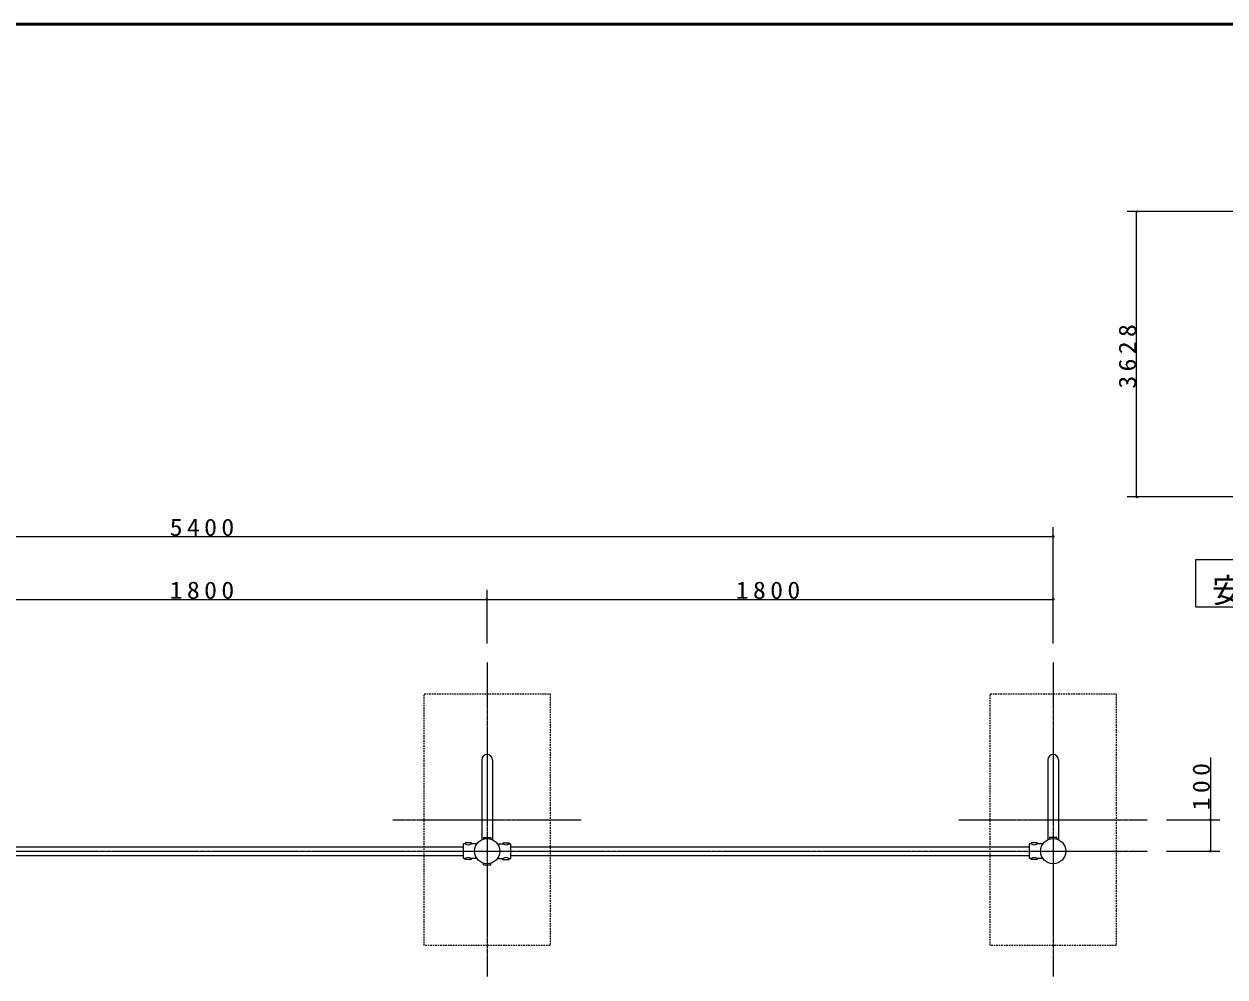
# Model space of a CAD drawing. Units: millimetres at full size, with parts at other scales. Extents: x -11724 to 41, y -1858 to 8010.
# Drawn here: x -8147 to -4328, y 4980 to 8010 of the extents above; entities that cross this region are included whole.
import ezdxf

# ---------------------------------------------------------------- set-up
doc = ezdxf.new("R2010")
doc.units = ezdxf.units.MM
doc.linetypes.add('USER2', pattern=[6, 3, -1, 1, -1])
doc.linetypes.add('USER4', pattern=[8, 5, -3])
for name, color, linetype, lineweight in [('A3図枠', 7, 'Continuous', 25), ('線', 7, 'Continuous', 13), ('補助', 2, 'Continuous', 25)]:
    doc.layers.add(name, color=color, linetype=linetype, lineweight=lineweight)
doc.styles.add('ＭＳ ゴシック', font='')
doc.styles.get('ＭＳ ゴシック').set_extended_font_data('MS Gothic')

# ---------------------------------------------------------------- blocks, each defined once
blk = doc.blocks.new('dimension_origin')
at = {"color": 0, "linetype": 'Continuous', "lineweight": -2}
blk.add_circle((0, 0), 1.25, dxfattribs=at)

msp = doc.modelspace()

# ---------------------------------------------------------------- linework, layer by layer
at = {"layer": 'A3図枠', "lineweight": 50}
msp.add_line((0, 8010), (-11550, 8010), dxfattribs=at)
at = {"layer": '線', "color": 20, "linetype": 'USER2', "lineweight": 25}
for p, q in [((-6674.566, 5980), (-6674.566, 4980)), ((-4874.566, 5980), (-4874.566, 4980)), ((-6974.566, 5480), (-6374.566, 5480)), ((-5174.566, 5480), (-4574.566, 5480)), ((-10574.566, 5380), (-4574.566, 5380))]:
    msp.add_line(p, q, dxfattribs=at)
at = {"layer": '線'}
for p, q in [((-6691.566, 5670.25), (-6691.566, 5416.208)), ((-6657.566, 5670.25), (-6657.566, 5416.208)), ((-4891.566, 5670.25), (-4891.566, 5416.208)), ((-4857.566, 5670.25), (-4857.566, 5416.208)), ((-8399.566, 5394), (-6749.566, 5394)), ((-6744.566, 5403), (-6749.566, 5403)), ((-6749.566, 5357), (-6749.566, 5403)), ((-6707.293, 5403), (-6724.566, 5403)), ((-6641.84, 5403), (-6624.566, 5403)), ((-6604.566, 5403), (-6599.566, 5403)), ((-6599.566, 5357), (-6599.566, 5403)), ((-6599.566, 5394), (-4949.566, 5394)), ((-4944.566, 5403), (-4949.566, 5403)), ((-4949.566, 5357), (-4949.566, 5403)), ((-4907.293, 5403), (-4924.566, 5403)), ((-8399.566, 5366), (-6749.566, 5366)), ((-6744.566, 5357), (-6749.566, 5357)), ((-6707.293, 5357), (-6724.566, 5357)), ((-6641.84, 5357), (-6624.566, 5357)), ((-6604.566, 5357), (-6599.566, 5357)), ((-6599.566, 5366), (-4949.566, 5366)), ((-4944.566, 5357), (-4949.566, 5357)), ((-4907.293, 5357), (-4924.566, 5357))]:
    msp.add_line(p, q, dxfattribs=at)
at = {"layer": '線', "color": 2, "lineweight": 25}
for p, q in [((-6686.556, 5423), (-6662.576, 5423)), ((-6686.556, 5423), (-6686.556, 5418.161)), ((-6662.576, 5423), (-6662.576, 5418.161)), ((-4862.576, 5423), (-4886.556, 5423)), ((-4886.556, 5423), (-4886.556, 5418.161)), ((-4862.576, 5423), (-4862.576, 5418.161)), ((-6744.566, 5406), (-6744.566, 5403)), ((-6724.566, 5406), (-6744.566, 5406)), ((-6724.566, 5406), (-6724.566, 5403)), ((-6624.566, 5406), (-6624.566, 5403)), ((-6624.566, 5406), (-6604.566, 5406)), ((-6604.566, 5406), (-6604.566, 5403)), ((-4944.566, 5406), (-4944.566, 5403)), ((-4924.566, 5406), (-4944.566, 5406)), ((-4924.566, 5406), (-4924.566, 5403)), ((-6744.566, 5354), (-6744.566, 5357)), ((-6724.566, 5354), (-6744.566, 5354)), ((-6724.566, 5354), (-6724.566, 5357)), ((-6624.566, 5354), (-6624.566, 5357)), ((-6624.566, 5354), (-6604.566, 5354)), ((-6604.566, 5354), (-6604.566, 5357)), ((-4944.566, 5354), (-4944.566, 5357)), ((-4924.566, 5354), (-4944.566, 5354)), ((-4924.566, 5354), (-4924.566, 5357)), ((-6686.556, 5337), (-6686.556, 5341.839)), ((-6686.556, 5337), (-6662.576, 5337)), ((-6662.576, 5337), (-6662.576, 5341.839))]:
    msp.add_line(p, q, dxfattribs=at)
at = {"layer": '線', "color": 4, "linetype": 'USER4', "lineweight": 25}
for points in [[(-6874.566, 5880), (-6474.566, 5880), (-6474.566, 5080), (-6874.566, 5080)], [(-5074.566, 5880), (-4674.566, 5880), (-4674.566, 5080), (-5074.566, 5080)]]:
    msp.add_lwpolyline(points, close=True, dxfattribs=at)
at = {"layer": '線'}
for centre in [(-6674.566, 5380), (-4874.566, 5380)]:
    msp.add_circle(centre, 40, dxfattribs=at)
for centre in [(-6674.566, 5670.25), (-4874.566, 5670.25)]:
    msp.add_arc(centre, 17, 0, 180, dxfattribs=at)
at = {"layer": '線', "color": 2, "lineweight": 25}
for centre, start, end in [((-6734.566, 5419.497), 240.65936, 299.34064), ((-6614.566, 5419.497), 240.65936, 299.34064), ((-4934.566, 5419.497), 240.65936, 299.34064), ((-6734.566, 5340.503), 60.65936, 119.34064), ((-6614.566, 5340.503), 60.65936, 119.34064), ((-4934.566, 5340.503), 60.65936, 119.34064)]:
    msp.add_arc(centre, 19.034, start, end, dxfattribs=at)
at = {"layer": '補助', "lineweight": 13}
for p, q in [((-4119.311, 7413.5), (-4639.311, 7413.5)), ((-4609.311, 6506.5), (-4609.311, 7413.5)), ((-4119.311, 6506.5), (-4639.311, 6506.5)), ((-10274.566, 6380.488), (-4874.566, 6380.488)), ((-4874.566, 6040), (-4874.566, 6410.488)), ((-6674.566, 6040), (-6674.566, 6210.488)), ((-6674.566, 6040), (-6674.566, 6210.488)), ((-4874.566, 6040), (-4874.566, 6210.488)), ((-8474.566, 6180.488), (-6674.566, 6180.488)), ((-6674.566, 6180.488), (-4874.566, 6180.488)), ((-4374.566, 5677.571), (-4374.566, 5380)), ((-4514.566, 5480), (-4344.566, 5480)), ((-4514.566, 5380), (-4344.566, 5380))]:
    msp.add_line(p, q, dxfattribs=at)
at = {"layer": '補助'}
msp.add_lwpolyline([(-4421.749, 6306.5), (-4421.749, 6156.5), (-2981.749, 6156.5), (-2981.749, 6306.5)], close=True, dxfattribs=at)

# ---------------------------------------------------------------- block references
at = {"layer": '補助', "lineweight": 13, "xscale": 2, "yscale": 2}
for p, rotation in [((-4609.311, 7413.5), 270), ((-4609.311, 6506.5), 90), ((-4874.566, 6380.488), 180), ((-6674.566, 6180.488), 180), ((-4874.566, 6180.488), 180), ((-4374.566, 5480), 270), ((-4374.566, 5380), 90)]:
    msp.add_blockref('dimension_origin', p, dxfattribs=dict(at, rotation=rotation))
msp.add_blockref('dimension_origin', (-6674.566, 6180.488), dxfattribs=at)

# ---------------------------------------------------------------- texts
at = {"layer": '補助', "char_height": 54.99, "attachment_point": 8, "rotation": 90, "style": 'ＭＳ ゴシック'}
for s, insert in [('\\T1.33;\\W1.1;3628', (-4610.311, 6960)), ('\\T1.33;\\W1.1;100', (-4375.566, 5591.857))]:
    msp.add_mtext(s, dxfattribs=dict(at, insert=insert))
at = {"layer": '補助', "attachment_point": 8, "style": 'ＭＳ ゴシック'}
for s, insert, char_height in [('\\T1.33;\\W1.1;5400', (-7574.566, 6381.488), 54.99), ('\\T1.33;\\W1.1;1800', (-7574.566, 6181.488), 54.99), ('\\T1.33;\\W1.1;1800', (-5774.566, 6181.488), 54.99), ('\\T1.5;安全領域\\~S=1／120', (-3701.749, 6161.5), 76.98)]:
    msp.add_mtext(s, dxfattribs=dict(at, insert=insert, char_height=char_height))

doc.saveas('drawing.dxf')
